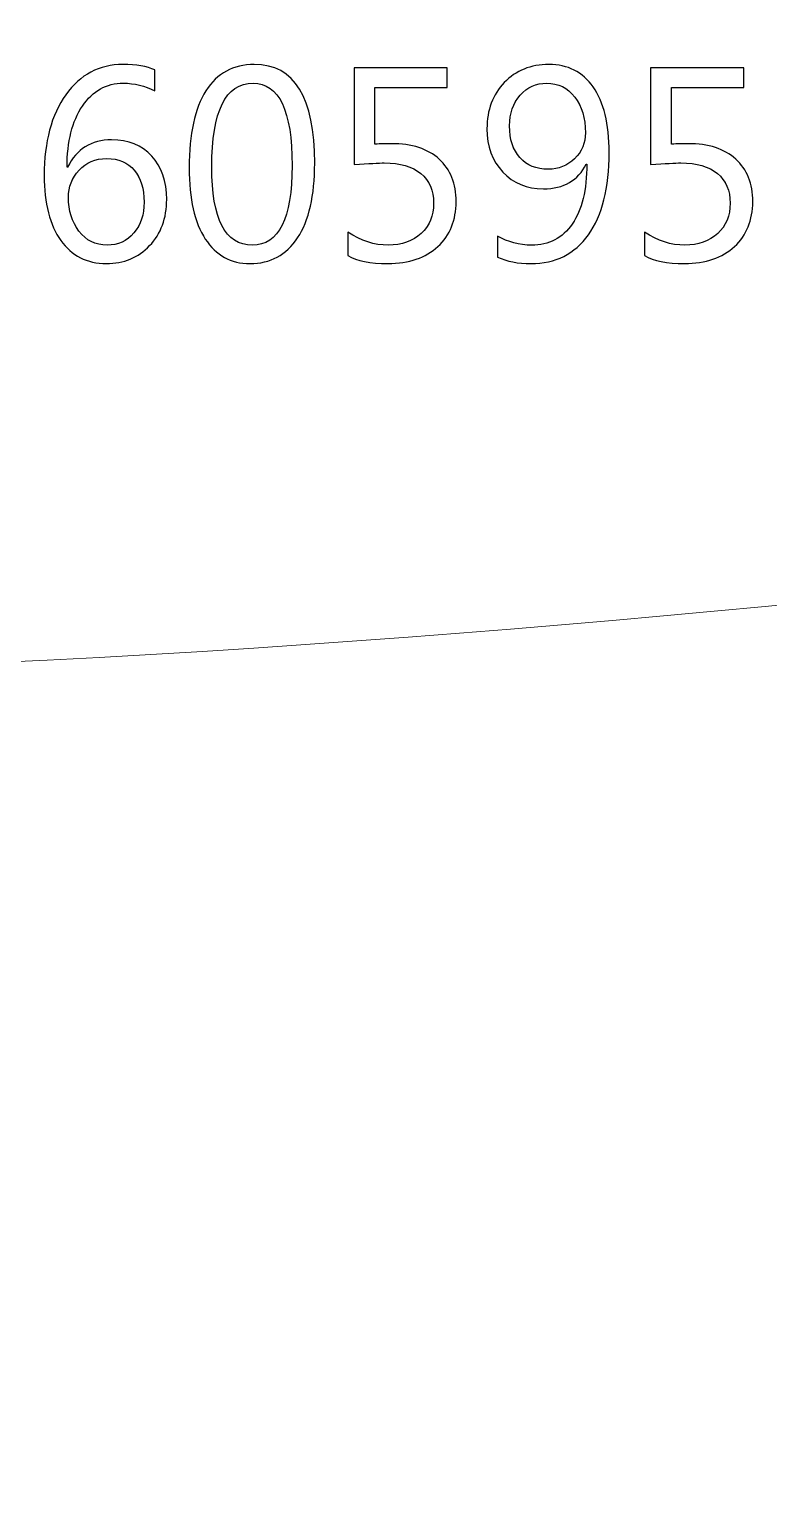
# Model space of a CAD drawing. Header units: centimetres. Extents: x -19.4 to 19.9, y -26.5 to 22.7.
# Drawn here: x 10.657 to 11.794, y -7.37 to -5.105 of the extents above; entities that cross this region are included whole.
import ezdxf

# ---------------------------------------------------------------- set-up
doc = ezdxf.new("R2010")
doc.units = ezdxf.units.CM
doc.header["$MEASUREMENT"] = 0
doc.layers.add('Camada 1', color=7, linetype='Continuous')

msp = doc.modelspace()

# ---------------------------------------------------------------- linework, layer by layer
at = {"layer": 'Camada 1', "color": 7, "lineweight": 9}
msp.add_open_spline([(7.19645, -11.39078), (7.17834, -11.4777), (7.15261, -11.53528), (7.10658, -11.64964), (7.10658, -11.64964), (7.00426, -11.94824), (6.9458, -12.1205), (7.2625, -12.23736), (7.2625, -12.23736), (7.42524, -12.2847), (7.56222, -12.33634), (7.67792, -12.39158), (7.67792, -12.39158), (8.25612, -12.63074), (8.28379, -13.49284), (8.06222, -14.07244), (8.06222, -14.07244), (7.90312, -14.33174), (8.12985, -14.64468), (8.34635, -14.5721), (8.34635, -14.5721), (8.34635, -14.5721), (10.51261, -13.85516), (10.51261, -13.85516), (10.51261, -13.85516), (10.45027, -13.62004), (10.3866, -13.39248), (10.30282, -13.1574), (10.30282, -13.1574), (10.30282, -13.1574), (9.75943, -13.37982), (9.75943, -13.37982), (9.75943, -13.37982), (9.75943, -13.37982), (9.65196, -13.0734), (9.65196, -13.0734), (9.65196, -13.0734), (9.65196, -13.0734), (10.19293, -12.83964), (10.19293, -12.83964), (10.19293, -12.83964), (10.07545, -12.58512), (9.97469, -12.34292), (9.8446, -12.10114), (9.8446, -12.10114), (9.8446, -12.10114), (9.28561, -12.41004), (9.28561, -12.41004), (9.28561, -12.41004), (9.28561, -12.41004), (9.11823, -12.13246), (9.11823, -12.13246), (9.11823, -12.13246), (9.11823, -12.13246), (9.67372, -11.81196), (9.67372, -11.81196), (9.67372, -11.81196), (9.54626, -11.59628), (9.42556, -11.4123), (9.2911, -11.21652), (9.2911, -11.21652), (9.2911, -11.21652), (8.7758, -11.55694), (8.7758, -11.55694), (8.7758, -11.55694), (8.7758, -11.55694), (8.59966, -11.28924), (8.59966, -11.28924), (8.59966, -11.28924), (8.59966, -11.28924), (9.08363, -10.9607), (9.08363, -10.9607), (9.08363, -10.9607), (8.93983, -10.76064), (8.80629, -10.5467), (8.67396, -10.342), (8.67396, -10.342), (8.67396, -10.342), (8.14573, -10.66632), (8.14573, -10.66632), (8.14573, -10.66632), (8.14573, -10.66632), (8.00262, -10.38486), (8.00262, -10.38486), (8.00262, -10.38486), (8.00262, -10.38486), (8.52443, -10.04256), (8.52443, -10.04256), (8.52443, -10.04256), (8.0212, -9.0515), (8.70751, -8.2985), (9.46802, -8.13704), (9.46802, -8.13704), (11.09261, -7.8101), (12.4897, -7.95706), (13.98482, -8.7694), (13.98482, -8.7694), (14.99996, -9.29474), (16.00137, -9.92246), (16.99467, -10.55402), (16.99467, -10.55402), (17.6037, -10.88394), (18.02344, -11.20762), (18.71948, -11.44536), (18.71948, -11.44536), (18.93572, -11.51192), (19.05844, -11.5514), (19.13972, -11.50868), (19.13972, -11.50868), (19.46327, -10.98524), (19.65925, -10.21248), (19.61815, -8.4746), (19.61815, -8.4746), (19.50839, -6.9784), (19.39746, -6.24118), (19.06685, -5.72082), (19.06685, -5.72082), (18.54663, -5.42754), (16.84974, -5.4812), (14.59497, -5.70444), (14.59497, -5.70444), (13.02089, -5.8212), (11.37442, -6.12376), (9.63661, -6.09544), (9.63661, -6.09544), (8.8524, -6.07016), (8.2565, -5.0562), (7.49029, -3.89738), (7.49029, -3.89738), (7.07465, -3.96578), (6.73533, -3.89846), (6.51279, -3.7086), (6.51279, -3.7086), (6.29751, -3.49826), (6.17681, -3.24938), (6.18123, -2.95512), (6.18123, -2.95512), (6.18213, -2.87114), (6.12349, -2.8403), (6.03036, -2.87408), (6.03036, -2.87408), (4.90413, -3.1053), (3.83605, -3.23604), (2.85293, -3.22862), (2.85293, -3.22862), (2.85293, -3.22862), (2.20467, -3.24034), (2.20467, -3.24034), (2.20467, -3.24034), (1.31001, -3.25706), (0.76008, -3.42442), (0.61744, -3.98142), (0.61744, -3.98142), (0.5844, -4.14354), (0.59169, -5.23704), (0.59013, -5.44748), (0.59013, -5.44748), (0.59013, -5.44748), (0.59369, -7.65022), (0.59369, -7.65022), (0.59369, -7.65022), (0.59369, -7.65022), (2.63687, -7.653), (2.63687, -7.653), (2.63687, -7.653), (2.63687, -7.653), (2.63373, -7.97834), (2.63373, -7.97834), (2.63373, -7.97834), (2.63373, -7.97834), (0.59327, -7.98396), (0.59327, -7.98396), (0.59327, -7.98396), (0.59327, -7.98396), (0.6027, -10.72576), (0.6027, -10.72576), (0.6027, -10.72576), (0.6027, -10.72576), (1.1918, -10.78494), (1.1918, -10.78494), (1.1918, -10.78494), (1.1918, -10.78494), (1.47828, -9.17798), (1.47828, -9.17798), (1.47828, -9.17798), (1.47828, -9.17798), (3.30648, -9.44822), (3.30648, -9.44822), (3.30648, -9.44822), (3.30648, -9.44822), (3.00578, -10.99664), (3.00578, -10.99664), (3.00578, -10.99664), (3.00578, -10.99664), (3.96695, -11.09554), (3.96695, -11.09554), (3.96695, -11.09554), (3.97141, -10.7116), (4.01579, -10.34626), (4.11147, -10.00816), (4.11147, -10.00816), (4.24042, -9.56108), (4.39908, -9.2238), (4.63538, -9.14708), (4.63538, -9.14708), (4.63538, -9.14708), (6.56322, -9.14732), (6.56322, -9.14732), (6.56322, -9.14732), (6.70063, -9.15452), (6.76234, -9.3749), (6.71689, -9.719), (6.71689, -9.719), (6.68061, -10.09176), (6.42141, -10.4), (6.28219, -10.7906), (6.28219, -10.7906), (6.19002, -11.04918), (6.21334, -11.09912), (6.41761, -11.09774), (6.41761, -11.09774), (6.41761, -11.09774), (7.05509, -11.09466), (7.05509, -11.09466), (7.05509, -11.09466), (7.14054, -11.12192), (7.21906, -11.23272), (7.19645, -11.39078)], degree=3, knots=[0, 0, 0, 0, 0.0172414, 0.0172414, 0.0172414, 0.0172414, 0.0344828, 0.0344828, 0.0344828, 0.0344828, 0.0517241, 0.0517241, 0.0517241, 0.0517241, 0.0689655, 0.0689655, 0.0689655, 0.0689655, 0.0862069, 0.0862069, 0.0862069, 0.0862069, 0.1034483, 0.1034483, 0.1034483, 0.1034483, 0.1206897, 0.1206897, 0.1206897, 0.1206897, 0.137931, 0.137931, 0.137931, 0.137931, 0.1551724, 0.1551724, 0.1551724, 0.1551724, 0.1724138, 0.1724138, 0.1724138, 0.1724138, 0.1896552, 0.1896552, 0.1896552, 0.1896552, 0.2068966, 0.2068966, 0.2068966, 0.2068966, 0.2241379, 0.2241379, 0.2241379, 0.2241379, 0.2413793, 0.2413793, 0.2413793, 0.2413793, 0.2586207, 0.2586207, 0.2586207, 0.2586207, 0.2758621, 0.2758621, 0.2758621, 0.2758621, 0.2931034, 0.2931034, 0.2931034, 0.2931034, 0.3103448, 0.3103448, 0.3103448, 0.3103448, 0.3275862, 0.3275862, 0.3275862, 0.3275862, 0.3448276, 0.3448276, 0.3448276, 0.3448276, 0.362069, 0.362069, 0.362069, 0.362069, 0.3793103, 0.3793103, 0.3793103, 0.3793103, 0.3965517, 0.3965517, 0.3965517, 0.3965517, 0.4137931, 0.4137931, 0.4137931, 0.4137931, 0.4310345, 0.4310345, 0.4310345, 0.4310345, 0.4482759, 0.4482759, 0.4482759, 0.4482759, 0.4655172, 0.4655172, 0.4655172, 0.4655172, 0.4827586, 0.4827586, 0.4827586, 0.4827586, 0.5, 0.5, 0.5, 0.5, 0.5172414, 0.5172414, 0.5172414, 0.5172414, 0.5344828, 0.5344828, 0.5344828, 0.5344828, 0.5517241, 0.5517241, 0.5517241, 0.5517241, 0.5689655, 0.5689655, 0.5689655, 0.5689655, 0.5862069, 0.5862069, 0.5862069, 0.5862069, 0.6034483, 0.6034483, 0.6034483, 0.6034483, 0.6206897, 0.6206897, 0.6206897, 0.6206897, 0.637931, 0.637931, 0.637931, 0.637931, 0.6551724, 0.6551724, 0.6551724, 0.6551724, 0.6724138, 0.6724138, 0.6724138, 0.6724138, 0.6896552, 0.6896552, 0.6896552, 0.6896552, 0.7068966, 0.7068966, 0.7068966, 0.7068966, 0.7241379, 0.7241379, 0.7241379, 0.7241379, 0.7413793, 0.7413793, 0.7413793, 0.7413793, 0.7586207, 0.7586207, 0.7586207, 0.7586207, 0.7758621, 0.7758621, 0.7758621, 0.7758621, 0.7931034, 0.7931034, 0.7931034, 0.7931034, 0.8103448, 0.8103448, 0.8103448, 0.8103448, 0.8275862, 0.8275862, 0.8275862, 0.8275862, 0.8448276, 0.8448276, 0.8448276, 0.8448276, 0.862069, 0.862069, 0.862069, 0.862069, 0.8793103, 0.8793103, 0.8793103, 0.8793103, 0.8965517, 0.8965517, 0.8965517, 0.8965517, 0.9137931, 0.9137931, 0.9137931, 0.9137931, 0.9310345, 0.9310345, 0.9310345, 0.9310345, 0.9482759, 0.9482759, 0.9482759, 0.9482759, 0.9655172, 0.9655172, 0.9655172, 0.9655172, 1, 1, 1, 1], dxfattribs=at)
at = {"layer": 'Camada 1', "color": 7}
for points, knots in [([(10.84989, -5.16765), (10.84989, -5.16765), (10.84989, -5.19975), (10.84989, -5.19975), (10.84989, -5.19975), (10.83458, -5.19192), (10.8185, -5.18797), (10.80156, -5.18797), (10.80156, -5.18797), (10.77531, -5.18797), (10.75429, -5.19968), (10.73848, -5.22311), (10.73848, -5.22311), (10.72275, -5.24653), (10.71485, -5.27793), (10.71485, -5.31723), (10.71485, -5.31723), (10.71485, -5.31723), (10.71569, -5.31723), (10.71569, -5.31723), (10.71569, -5.31723), (10.72945, -5.28922), (10.75203, -5.27518), (10.78343, -5.27518), (10.78343, -5.27518), (10.80932, -5.27518), (10.82985, -5.2835), (10.84517, -5.30008), (10.84517, -5.30008), (10.86048, -5.31673), (10.8681, -5.33896), (10.8681, -5.36683), (10.8681, -5.36683), (10.8681, -5.3959), (10.85935, -5.41968), (10.84185, -5.43809), (10.84185, -5.43809), (10.82435, -5.45651), (10.80213, -5.46568), (10.77517, -5.46568), (10.77517, -5.46568), (10.7454, -5.46568), (10.72204, -5.45383), (10.70511, -5.43012), (10.70511, -5.43012), (10.68818, -5.40641), (10.67971, -5.37311), (10.67971, -5.33021), (10.67971, -5.33021), (10.67971, -5.27821), (10.69079, -5.23672), (10.71294, -5.20575), (10.71294, -5.20575), (10.7351, -5.1747), (10.76438, -5.15918), (10.80072, -5.15918), (10.80072, -5.15918), (10.82139, -5.15918), (10.83776, -5.162), (10.84989, -5.16765)], [0, 0, 0, 0, 0.0625, 0.0625, 0.0625, 0.0625, 0.125, 0.125, 0.125, 0.125, 0.1875, 0.1875, 0.1875, 0.1875, 0.25, 0.25, 0.25, 0.25, 0.3125, 0.3125, 0.3125, 0.3125, 0.375, 0.375, 0.375, 0.375, 0.4375, 0.4375, 0.4375, 0.4375, 0.5, 0.5, 0.5, 0.5, 0.5625, 0.5625, 0.5625, 0.5625, 0.625, 0.625, 0.625, 0.625, 0.6875, 0.6875, 0.6875, 0.6875, 0.75, 0.75, 0.75, 0.75, 0.8125, 0.8125, 0.8125, 0.8125, 0.875, 0.875, 0.875, 0.875, 1, 1, 1, 1]), ([(10.99623, -5.46568), (10.96688, -5.46568), (10.94394, -5.45305), (10.92751, -5.42786), (10.92751, -5.42786), (10.91107, -5.4026), (10.90281, -5.36612), (10.90281, -5.31843), (10.90281, -5.31843), (10.90281, -5.266), (10.91142, -5.22642), (10.92856, -5.19954), (10.92856, -5.19954), (10.94571, -5.17266), (10.97047, -5.15918), (11.00286, -5.15918), (11.00286, -5.15918), (11.06488, -5.15918), (11.09585, -5.20984), (11.09585, -5.31116), (11.09585, -5.31116), (11.09585, -5.3614), (11.0871, -5.39964), (11.06961, -5.4261), (11.06961, -5.4261), (11.05211, -5.45249), (11.02763, -5.46568), (10.99623, -5.46568)], [0, 0, 0, 0, 0.125, 0.125, 0.125, 0.125, 0.25, 0.25, 0.25, 0.25, 0.375, 0.375, 0.375, 0.375, 0.5, 0.5, 0.5, 0.5, 0.625, 0.625, 0.625, 0.625, 0.75, 0.75, 0.75, 0.75, 1, 1, 1, 1]), ([(11.37695, -5.4558), (11.37695, -5.4558), (11.37695, -5.42328), (11.37695, -5.42328), (11.37695, -5.42328), (11.39346, -5.43266), (11.41096, -5.43732), (11.42944, -5.43732), (11.42944, -5.43732), (11.45626, -5.43732), (11.47721, -5.42645), (11.4921, -5.40479), (11.4921, -5.40479), (11.50706, -5.38313), (11.51454, -5.3523), (11.51454, -5.31243), (11.51454, -5.31243), (11.51425, -5.31257), (11.51397, -5.31257), (11.51369, -5.31243), (11.51369, -5.31243), (11.50106, -5.33783), (11.47898, -5.35053), (11.44765, -5.35053), (11.44765, -5.35053), (11.42225, -5.35053), (11.4015, -5.34192), (11.38521, -5.32471), (11.38521, -5.32471), (11.36898, -5.30749), (11.36086, -5.28527), (11.36086, -5.25817), (11.36086, -5.25817), (11.36086, -5.22924), (11.36975, -5.20547), (11.3876, -5.18698), (11.3876, -5.18698), (11.40546, -5.16842), (11.42825, -5.15918), (11.45612, -5.15918), (11.45612, -5.15918), (11.48526, -5.15918), (11.50804, -5.17075), (11.52434, -5.19383), (11.52434, -5.19383), (11.54064, -5.2169), (11.54883, -5.25055), (11.54883, -5.29465), (11.54883, -5.29465), (11.54883, -5.3494), (11.53824, -5.3916), (11.51701, -5.42123), (11.51701, -5.42123), (11.49584, -5.45086), (11.46635, -5.46568), (11.4286, -5.46568), (11.4286, -5.46568), (11.40877, -5.46568), (11.39156, -5.46236), (11.37695, -5.4558)], [0, 0, 0, 0, 0.0625, 0.0625, 0.0625, 0.0625, 0.125, 0.125, 0.125, 0.125, 0.1875, 0.1875, 0.1875, 0.1875, 0.25, 0.25, 0.25, 0.25, 0.3125, 0.3125, 0.3125, 0.3125, 0.375, 0.375, 0.375, 0.375, 0.4375, 0.4375, 0.4375, 0.4375, 0.5, 0.5, 0.5, 0.5, 0.5625, 0.5625, 0.5625, 0.5625, 0.625, 0.625, 0.625, 0.625, 0.6875, 0.6875, 0.6875, 0.6875, 0.75, 0.75, 0.75, 0.75, 0.8125, 0.8125, 0.8125, 0.8125, 0.875, 0.875, 0.875, 0.875, 1, 1, 1, 1]), ([(11.14708, -5.4534), (11.14708, -5.4534), (11.14708, -5.41742), (11.14708, -5.41742), (11.14708, -5.41742), (11.16733, -5.43068), (11.18793, -5.43732), (11.20888, -5.43732), (11.20888, -5.43732), (11.22984, -5.43732), (11.2467, -5.43139), (11.25954, -5.41954), (11.25954, -5.41954), (11.27232, -5.40775), (11.27874, -5.39202), (11.27874, -5.37247), (11.27874, -5.37247), (11.27874, -5.35307), (11.27217, -5.3379), (11.25912, -5.32704), (11.25912, -5.32704), (11.246, -5.31617), (11.2273, -5.31074), (11.20289, -5.31074), (11.20289, -5.31074), (11.19463, -5.31074), (11.17911, -5.31158), (11.15639, -5.31321), (11.15639, -5.31321), (11.15639, -5.31321), (11.15639, -5.16426), (11.15639, -5.16426), (11.15639, -5.16426), (11.15639, -5.16426), (11.2999, -5.16426), (11.2999, -5.16426), (11.2999, -5.16426), (11.2999, -5.16426), (11.2999, -5.19474), (11.2999, -5.19474), (11.2999, -5.19474), (11.2999, -5.19474), (11.18856, -5.19474), (11.18856, -5.19474), (11.18856, -5.19474), (11.18856, -5.19474), (11.18856, -5.28195), (11.18856, -5.28195), (11.18856, -5.28195), (11.19767, -5.28139), (11.20606, -5.2811), (11.21382, -5.2811), (11.21382, -5.2811), (11.2455, -5.2811), (11.27006, -5.28908), (11.28741, -5.30495), (11.28741, -5.30495), (11.30477, -5.32083), (11.31345, -5.34263), (11.31345, -5.37029), (11.31345, -5.37029), (11.31345, -5.39893), (11.30414, -5.42201), (11.28544, -5.43943), (11.28544, -5.43943), (11.26674, -5.45693), (11.24106, -5.46568), (11.20853, -5.46568), (11.20853, -5.46568), (11.18109, -5.46568), (11.16062, -5.46159), (11.14708, -5.4534)], [0, 0, 0, 0, 0.0526316, 0.0526316, 0.0526316, 0.0526316, 0.1052632, 0.1052632, 0.1052632, 0.1052632, 0.1578947, 0.1578947, 0.1578947, 0.1578947, 0.2105263, 0.2105263, 0.2105263, 0.2105263, 0.2631579, 0.2631579, 0.2631579, 0.2631579, 0.3157895, 0.3157895, 0.3157895, 0.3157895, 0.3684211, 0.3684211, 0.3684211, 0.3684211, 0.4210526, 0.4210526, 0.4210526, 0.4210526, 0.4736842, 0.4736842, 0.4736842, 0.4736842, 0.5263158, 0.5263158, 0.5263158, 0.5263158, 0.5789474, 0.5789474, 0.5789474, 0.5789474, 0.6315789, 0.6315789, 0.6315789, 0.6315789, 0.6842105, 0.6842105, 0.6842105, 0.6842105, 0.7368421, 0.7368421, 0.7368421, 0.7368421, 0.7894737, 0.7894737, 0.7894737, 0.7894737, 0.8421053, 0.8421053, 0.8421053, 0.8421053, 0.8947368, 0.8947368, 0.8947368, 0.8947368, 1, 1, 1, 1]), ([(11.60344, -5.4534), (11.60344, -5.4534), (11.60344, -5.41742), (11.60344, -5.41742), (11.60344, -5.41742), (11.62369, -5.43068), (11.64429, -5.43732), (11.66524, -5.43732), (11.66524, -5.43732), (11.6862, -5.43732), (11.70306, -5.43139), (11.7159, -5.41954), (11.7159, -5.41954), (11.72868, -5.40775), (11.7351, -5.39202), (11.7351, -5.37247), (11.7351, -5.37247), (11.7351, -5.35307), (11.72853, -5.3379), (11.71548, -5.32704), (11.71548, -5.32704), (11.70236, -5.31617), (11.68366, -5.31074), (11.65925, -5.31074), (11.65925, -5.31074), (11.65099, -5.31074), (11.63547, -5.31158), (11.61275, -5.31321), (11.61275, -5.31321), (11.61275, -5.31321), (11.61275, -5.16426), (11.61275, -5.16426), (11.61275, -5.16426), (11.61275, -5.16426), (11.75626, -5.16426), (11.75626, -5.16426), (11.75626, -5.16426), (11.75626, -5.16426), (11.75626, -5.19474), (11.75626, -5.19474), (11.75626, -5.19474), (11.75626, -5.19474), (11.64492, -5.19474), (11.64492, -5.19474), (11.64492, -5.19474), (11.64492, -5.19474), (11.64492, -5.28195), (11.64492, -5.28195), (11.64492, -5.28195), (11.65403, -5.28139), (11.66242, -5.2811), (11.67018, -5.2811), (11.67018, -5.2811), (11.70186, -5.2811), (11.72642, -5.28908), (11.74377, -5.30495), (11.74377, -5.30495), (11.76113, -5.32083), (11.76981, -5.34263), (11.76981, -5.37029), (11.76981, -5.37029), (11.76981, -5.39893), (11.7605, -5.42201), (11.7418, -5.43943), (11.7418, -5.43943), (11.7231, -5.45693), (11.69742, -5.46568), (11.66489, -5.46568), (11.66489, -5.46568), (11.63745, -5.46568), (11.61698, -5.46159), (11.60344, -5.4534)], [0, 0, 0, 0, 0.0526316, 0.0526316, 0.0526316, 0.0526316, 0.1052632, 0.1052632, 0.1052632, 0.1052632, 0.1578947, 0.1578947, 0.1578947, 0.1578947, 0.2105263, 0.2105263, 0.2105263, 0.2105263, 0.2631579, 0.2631579, 0.2631579, 0.2631579, 0.3157895, 0.3157895, 0.3157895, 0.3157895, 0.3684211, 0.3684211, 0.3684211, 0.3684211, 0.4210526, 0.4210526, 0.4210526, 0.4210526, 0.4736842, 0.4736842, 0.4736842, 0.4736842, 0.5263158, 0.5263158, 0.5263158, 0.5263158, 0.5789474, 0.5789474, 0.5789474, 0.5789474, 0.6315789, 0.6315789, 0.6315789, 0.6315789, 0.6842105, 0.6842105, 0.6842105, 0.6842105, 0.7368421, 0.7368421, 0.7368421, 0.7368421, 0.7894737, 0.7894737, 0.7894737, 0.7894737, 0.8421053, 0.8421053, 0.8421053, 0.8421053, 0.8947368, 0.8947368, 0.8947368, 0.8947368, 1, 1, 1, 1]), ([(11.00095, -5.18797), (10.95869, -5.18797), (10.93752, -5.23094), (10.93752, -5.31688), (10.93752, -5.31688), (10.93752, -5.39717), (10.95827, -5.43732), (10.99976, -5.43732), (10.99976, -5.43732), (11.04068, -5.43732), (11.06114, -5.39646), (11.06114, -5.31483), (11.06114, -5.31483), (11.06114, -5.23023), (11.0411, -5.18797), (11.00095, -5.18797)], [0, 0, 0, 0, 0.2, 0.2, 0.2, 0.2, 0.4, 0.4, 0.4, 0.4, 0.6, 0.6, 0.6, 0.6, 1, 1, 1, 1]), ([(11.45294, -5.18797), (11.43657, -5.18797), (11.42295, -5.19411), (11.41202, -5.20645), (11.41202, -5.20645), (11.40108, -5.2188), (11.39558, -5.23447), (11.39558, -5.25352), (11.39558, -5.25352), (11.39558, -5.27433), (11.40094, -5.2907), (11.41166, -5.30262), (11.41166, -5.30262), (11.42239, -5.31455), (11.43692, -5.32047), (11.45527, -5.32047), (11.45527, -5.32047), (11.47121, -5.32047), (11.48469, -5.31504), (11.49577, -5.30418), (11.49577, -5.30418), (11.50685, -5.29324), (11.51242, -5.27997), (11.51242, -5.26424), (11.51242, -5.26424), (11.51242, -5.2418), (11.50692, -5.22346), (11.49591, -5.20928), (11.49591, -5.20928), (11.4849, -5.1951), (11.47058, -5.18797), (11.45294, -5.18797)], [0, 0, 0, 0, 0.1111111, 0.1111111, 0.1111111, 0.1111111, 0.2222222, 0.2222222, 0.2222222, 0.2222222, 0.3333333, 0.3333333, 0.3333333, 0.3333333, 0.4444444, 0.4444444, 0.4444444, 0.4444444, 0.5555556, 0.5555556, 0.5555556, 0.5555556, 0.6666667, 0.6666667, 0.6666667, 0.6666667, 0.7777778, 0.7777778, 0.7777778, 0.7777778, 1, 1, 1, 1]), ([(10.77588, -5.30396), (10.75838, -5.30396), (10.7442, -5.30989), (10.73333, -5.32174), (10.73333, -5.32174), (10.7224, -5.33367), (10.71696, -5.34764), (10.71696, -5.3638), (10.71696, -5.3638), (10.71696, -5.38412), (10.7224, -5.4014), (10.73319, -5.4158), (10.73319, -5.4158), (10.74399, -5.43012), (10.75838, -5.43732), (10.7763, -5.43732), (10.7763, -5.43732), (10.79338, -5.43732), (10.80721, -5.43104), (10.81765, -5.41855), (10.81765, -5.41855), (10.82816, -5.40606), (10.83338, -5.39026), (10.83338, -5.37106), (10.83338, -5.37106), (10.83338, -5.35004), (10.82837, -5.33367), (10.81828, -5.32174), (10.81828, -5.32174), (10.80819, -5.30989), (10.79408, -5.30396), (10.77588, -5.30396)], [0, 0, 0, 0, 0.1111111, 0.1111111, 0.1111111, 0.1111111, 0.2222222, 0.2222222, 0.2222222, 0.2222222, 0.3333333, 0.3333333, 0.3333333, 0.3333333, 0.4444444, 0.4444444, 0.4444444, 0.4444444, 0.5555556, 0.5555556, 0.5555556, 0.5555556, 0.6666667, 0.6666667, 0.6666667, 0.6666667, 0.7777778, 0.7777778, 0.7777778, 0.7777778, 1, 1, 1, 1])]:
    msp.add_open_spline(points, degree=3, knots=knots, dxfattribs=at)
at = {"layer": 'Camada 1', "color": 250, "lineweight": 9}
for points, knots in [([(10.84989, -5.16765), (10.84989, -5.16765), (10.84989, -5.19975), (10.84989, -5.19975), (10.84989, -5.19975), (10.83458, -5.19192), (10.8185, -5.18797), (10.80156, -5.18797), (10.80156, -5.18797), (10.77531, -5.18797), (10.75429, -5.19968), (10.73848, -5.22311), (10.73848, -5.22311), (10.72275, -5.24653), (10.71485, -5.27793), (10.71485, -5.31723), (10.71485, -5.31723), (10.71485, -5.31723), (10.71569, -5.31723), (10.71569, -5.31723), (10.71569, -5.31723), (10.72945, -5.28922), (10.75203, -5.27518), (10.78343, -5.27518), (10.78343, -5.27518), (10.80932, -5.27518), (10.82985, -5.2835), (10.84517, -5.30008), (10.84517, -5.30008), (10.86048, -5.31673), (10.8681, -5.33896), (10.8681, -5.36683), (10.8681, -5.36683), (10.8681, -5.3959), (10.85935, -5.41968), (10.84185, -5.43809), (10.84185, -5.43809), (10.82435, -5.45651), (10.80213, -5.46568), (10.77517, -5.46568), (10.77517, -5.46568), (10.7454, -5.46568), (10.72204, -5.45383), (10.70511, -5.43012), (10.70511, -5.43012), (10.68818, -5.40641), (10.67971, -5.37311), (10.67971, -5.33021), (10.67971, -5.33021), (10.67971, -5.27821), (10.69079, -5.23672), (10.71294, -5.20575), (10.71294, -5.20575), (10.7351, -5.1747), (10.76438, -5.15918), (10.80072, -5.15918), (10.80072, -5.15918), (10.82139, -5.15918), (10.83776, -5.162), (10.84989, -5.16765)], [0, 0, 0, 0, 0.0625, 0.0625, 0.0625, 0.0625, 0.125, 0.125, 0.125, 0.125, 0.1875, 0.1875, 0.1875, 0.1875, 0.25, 0.25, 0.25, 0.25, 0.3125, 0.3125, 0.3125, 0.3125, 0.375, 0.375, 0.375, 0.375, 0.4375, 0.4375, 0.4375, 0.4375, 0.5, 0.5, 0.5, 0.5, 0.5625, 0.5625, 0.5625, 0.5625, 0.625, 0.625, 0.625, 0.625, 0.6875, 0.6875, 0.6875, 0.6875, 0.75, 0.75, 0.75, 0.75, 0.8125, 0.8125, 0.8125, 0.8125, 0.875, 0.875, 0.875, 0.875, 1, 1, 1, 1]), ([(10.99623, -5.46568), (10.96688, -5.46568), (10.94394, -5.45305), (10.92751, -5.42786), (10.92751, -5.42786), (10.91107, -5.4026), (10.90281, -5.36612), (10.90281, -5.31843), (10.90281, -5.31843), (10.90281, -5.266), (10.91142, -5.22642), (10.92856, -5.19954), (10.92856, -5.19954), (10.94571, -5.17266), (10.97047, -5.15918), (11.00286, -5.15918), (11.00286, -5.15918), (11.06488, -5.15918), (11.09585, -5.20984), (11.09585, -5.31116), (11.09585, -5.31116), (11.09585, -5.3614), (11.0871, -5.39964), (11.06961, -5.4261), (11.06961, -5.4261), (11.05211, -5.45249), (11.02763, -5.46568), (10.99623, -5.46568)], [0, 0, 0, 0, 0.125, 0.125, 0.125, 0.125, 0.25, 0.25, 0.25, 0.25, 0.375, 0.375, 0.375, 0.375, 0.5, 0.5, 0.5, 0.5, 0.625, 0.625, 0.625, 0.625, 0.75, 0.75, 0.75, 0.75, 1, 1, 1, 1]), ([(11.37695, -5.4558), (11.37695, -5.4558), (11.37695, -5.42328), (11.37695, -5.42328), (11.37695, -5.42328), (11.39346, -5.43266), (11.41096, -5.43732), (11.42944, -5.43732), (11.42944, -5.43732), (11.45626, -5.43732), (11.47721, -5.42645), (11.4921, -5.40479), (11.4921, -5.40479), (11.50706, -5.38313), (11.51454, -5.3523), (11.51454, -5.31243), (11.51454, -5.31243), (11.51425, -5.31257), (11.51397, -5.31257), (11.51369, -5.31243), (11.51369, -5.31243), (11.50106, -5.33783), (11.47898, -5.35053), (11.44765, -5.35053), (11.44765, -5.35053), (11.42225, -5.35053), (11.4015, -5.34192), (11.38521, -5.32471), (11.38521, -5.32471), (11.36898, -5.30749), (11.36086, -5.28527), (11.36086, -5.25817), (11.36086, -5.25817), (11.36086, -5.22924), (11.36975, -5.20547), (11.3876, -5.18698), (11.3876, -5.18698), (11.40546, -5.16842), (11.42825, -5.15918), (11.45612, -5.15918), (11.45612, -5.15918), (11.48526, -5.15918), (11.50804, -5.17075), (11.52434, -5.19383), (11.52434, -5.19383), (11.54064, -5.2169), (11.54883, -5.25055), (11.54883, -5.29465), (11.54883, -5.29465), (11.54883, -5.3494), (11.53824, -5.3916), (11.51701, -5.42123), (11.51701, -5.42123), (11.49584, -5.45086), (11.46635, -5.46568), (11.4286, -5.46568), (11.4286, -5.46568), (11.40877, -5.46568), (11.39156, -5.46236), (11.37695, -5.4558)], [0, 0, 0, 0, 0.0625, 0.0625, 0.0625, 0.0625, 0.125, 0.125, 0.125, 0.125, 0.1875, 0.1875, 0.1875, 0.1875, 0.25, 0.25, 0.25, 0.25, 0.3125, 0.3125, 0.3125, 0.3125, 0.375, 0.375, 0.375, 0.375, 0.4375, 0.4375, 0.4375, 0.4375, 0.5, 0.5, 0.5, 0.5, 0.5625, 0.5625, 0.5625, 0.5625, 0.625, 0.625, 0.625, 0.625, 0.6875, 0.6875, 0.6875, 0.6875, 0.75, 0.75, 0.75, 0.75, 0.8125, 0.8125, 0.8125, 0.8125, 0.875, 0.875, 0.875, 0.875, 1, 1, 1, 1]), ([(11.14708, -5.4534), (11.14708, -5.4534), (11.14708, -5.41742), (11.14708, -5.41742), (11.14708, -5.41742), (11.16733, -5.43068), (11.18793, -5.43732), (11.20888, -5.43732), (11.20888, -5.43732), (11.22984, -5.43732), (11.2467, -5.43139), (11.25954, -5.41954), (11.25954, -5.41954), (11.27232, -5.40775), (11.27874, -5.39202), (11.27874, -5.37247), (11.27874, -5.37247), (11.27874, -5.35307), (11.27217, -5.3379), (11.25912, -5.32704), (11.25912, -5.32704), (11.246, -5.31617), (11.2273, -5.31074), (11.20289, -5.31074), (11.20289, -5.31074), (11.19463, -5.31074), (11.17911, -5.31158), (11.15639, -5.31321), (11.15639, -5.31321), (11.15639, -5.31321), (11.15639, -5.16426), (11.15639, -5.16426), (11.15639, -5.16426), (11.15639, -5.16426), (11.2999, -5.16426), (11.2999, -5.16426), (11.2999, -5.16426), (11.2999, -5.16426), (11.2999, -5.19474), (11.2999, -5.19474), (11.2999, -5.19474), (11.2999, -5.19474), (11.18856, -5.19474), (11.18856, -5.19474), (11.18856, -5.19474), (11.18856, -5.19474), (11.18856, -5.28195), (11.18856, -5.28195), (11.18856, -5.28195), (11.19767, -5.28139), (11.20606, -5.2811), (11.21382, -5.2811), (11.21382, -5.2811), (11.2455, -5.2811), (11.27006, -5.28908), (11.28741, -5.30495), (11.28741, -5.30495), (11.30477, -5.32083), (11.31345, -5.34263), (11.31345, -5.37029), (11.31345, -5.37029), (11.31345, -5.39893), (11.30414, -5.42201), (11.28544, -5.43943), (11.28544, -5.43943), (11.26674, -5.45693), (11.24106, -5.46568), (11.20853, -5.46568), (11.20853, -5.46568), (11.18109, -5.46568), (11.16062, -5.46159), (11.14708, -5.4534)], [0, 0, 0, 0, 0.0526316, 0.0526316, 0.0526316, 0.0526316, 0.1052632, 0.1052632, 0.1052632, 0.1052632, 0.1578947, 0.1578947, 0.1578947, 0.1578947, 0.2105263, 0.2105263, 0.2105263, 0.2105263, 0.2631579, 0.2631579, 0.2631579, 0.2631579, 0.3157895, 0.3157895, 0.3157895, 0.3157895, 0.3684211, 0.3684211, 0.3684211, 0.3684211, 0.4210526, 0.4210526, 0.4210526, 0.4210526, 0.4736842, 0.4736842, 0.4736842, 0.4736842, 0.5263158, 0.5263158, 0.5263158, 0.5263158, 0.5789474, 0.5789474, 0.5789474, 0.5789474, 0.6315789, 0.6315789, 0.6315789, 0.6315789, 0.6842105, 0.6842105, 0.6842105, 0.6842105, 0.7368421, 0.7368421, 0.7368421, 0.7368421, 0.7894737, 0.7894737, 0.7894737, 0.7894737, 0.8421053, 0.8421053, 0.8421053, 0.8421053, 0.8947368, 0.8947368, 0.8947368, 0.8947368, 1, 1, 1, 1]), ([(11.60344, -5.4534), (11.60344, -5.4534), (11.60344, -5.41742), (11.60344, -5.41742), (11.60344, -5.41742), (11.62369, -5.43068), (11.64429, -5.43732), (11.66524, -5.43732), (11.66524, -5.43732), (11.6862, -5.43732), (11.70306, -5.43139), (11.7159, -5.41954), (11.7159, -5.41954), (11.72868, -5.40775), (11.7351, -5.39202), (11.7351, -5.37247), (11.7351, -5.37247), (11.7351, -5.35307), (11.72853, -5.3379), (11.71548, -5.32704), (11.71548, -5.32704), (11.70236, -5.31617), (11.68366, -5.31074), (11.65925, -5.31074), (11.65925, -5.31074), (11.65099, -5.31074), (11.63547, -5.31158), (11.61275, -5.31321), (11.61275, -5.31321), (11.61275, -5.31321), (11.61275, -5.16426), (11.61275, -5.16426), (11.61275, -5.16426), (11.61275, -5.16426), (11.75626, -5.16426), (11.75626, -5.16426), (11.75626, -5.16426), (11.75626, -5.16426), (11.75626, -5.19474), (11.75626, -5.19474), (11.75626, -5.19474), (11.75626, -5.19474), (11.64492, -5.19474), (11.64492, -5.19474), (11.64492, -5.19474), (11.64492, -5.19474), (11.64492, -5.28195), (11.64492, -5.28195), (11.64492, -5.28195), (11.65403, -5.28139), (11.66242, -5.2811), (11.67018, -5.2811), (11.67018, -5.2811), (11.70186, -5.2811), (11.72642, -5.28908), (11.74377, -5.30495), (11.74377, -5.30495), (11.76113, -5.32083), (11.76981, -5.34263), (11.76981, -5.37029), (11.76981, -5.37029), (11.76981, -5.39893), (11.7605, -5.42201), (11.7418, -5.43943), (11.7418, -5.43943), (11.7231, -5.45693), (11.69742, -5.46568), (11.66489, -5.46568), (11.66489, -5.46568), (11.63745, -5.46568), (11.61698, -5.46159), (11.60344, -5.4534)], [0, 0, 0, 0, 0.0526316, 0.0526316, 0.0526316, 0.0526316, 0.1052632, 0.1052632, 0.1052632, 0.1052632, 0.1578947, 0.1578947, 0.1578947, 0.1578947, 0.2105263, 0.2105263, 0.2105263, 0.2105263, 0.2631579, 0.2631579, 0.2631579, 0.2631579, 0.3157895, 0.3157895, 0.3157895, 0.3157895, 0.3684211, 0.3684211, 0.3684211, 0.3684211, 0.4210526, 0.4210526, 0.4210526, 0.4210526, 0.4736842, 0.4736842, 0.4736842, 0.4736842, 0.5263158, 0.5263158, 0.5263158, 0.5263158, 0.5789474, 0.5789474, 0.5789474, 0.5789474, 0.6315789, 0.6315789, 0.6315789, 0.6315789, 0.6842105, 0.6842105, 0.6842105, 0.6842105, 0.7368421, 0.7368421, 0.7368421, 0.7368421, 0.7894737, 0.7894737, 0.7894737, 0.7894737, 0.8421053, 0.8421053, 0.8421053, 0.8421053, 0.8947368, 0.8947368, 0.8947368, 0.8947368, 1, 1, 1, 1]), ([(11.00095, -5.18797), (10.95869, -5.18797), (10.93752, -5.23094), (10.93752, -5.31688), (10.93752, -5.31688), (10.93752, -5.39717), (10.95827, -5.43732), (10.99976, -5.43732), (10.99976, -5.43732), (11.04068, -5.43732), (11.06114, -5.39646), (11.06114, -5.31483), (11.06114, -5.31483), (11.06114, -5.23023), (11.0411, -5.18797), (11.00095, -5.18797)], [0, 0, 0, 0, 0.2, 0.2, 0.2, 0.2, 0.4, 0.4, 0.4, 0.4, 0.6, 0.6, 0.6, 0.6, 1, 1, 1, 1]), ([(11.45294, -5.18797), (11.43657, -5.18797), (11.42295, -5.19411), (11.41202, -5.20645), (11.41202, -5.20645), (11.40108, -5.2188), (11.39558, -5.23447), (11.39558, -5.25352), (11.39558, -5.25352), (11.39558, -5.27433), (11.40094, -5.2907), (11.41166, -5.30262), (11.41166, -5.30262), (11.42239, -5.31455), (11.43692, -5.32047), (11.45527, -5.32047), (11.45527, -5.32047), (11.47121, -5.32047), (11.48469, -5.31504), (11.49577, -5.30418), (11.49577, -5.30418), (11.50685, -5.29324), (11.51242, -5.27997), (11.51242, -5.26424), (11.51242, -5.26424), (11.51242, -5.2418), (11.50692, -5.22346), (11.49591, -5.20928), (11.49591, -5.20928), (11.4849, -5.1951), (11.47058, -5.18797), (11.45294, -5.18797)], [0, 0, 0, 0, 0.1111111, 0.1111111, 0.1111111, 0.1111111, 0.2222222, 0.2222222, 0.2222222, 0.2222222, 0.3333333, 0.3333333, 0.3333333, 0.3333333, 0.4444444, 0.4444444, 0.4444444, 0.4444444, 0.5555556, 0.5555556, 0.5555556, 0.5555556, 0.6666667, 0.6666667, 0.6666667, 0.6666667, 0.7777778, 0.7777778, 0.7777778, 0.7777778, 1, 1, 1, 1]), ([(10.77588, -5.30396), (10.75838, -5.30396), (10.7442, -5.30989), (10.73333, -5.32174), (10.73333, -5.32174), (10.7224, -5.33367), (10.71696, -5.34764), (10.71696, -5.3638), (10.71696, -5.3638), (10.71696, -5.38412), (10.7224, -5.4014), (10.73319, -5.4158), (10.73319, -5.4158), (10.74399, -5.43012), (10.75838, -5.43732), (10.7763, -5.43732), (10.7763, -5.43732), (10.79338, -5.43732), (10.80721, -5.43104), (10.81765, -5.41855), (10.81765, -5.41855), (10.82816, -5.40606), (10.83338, -5.39026), (10.83338, -5.37106), (10.83338, -5.37106), (10.83338, -5.35004), (10.82837, -5.33367), (10.81828, -5.32174), (10.81828, -5.32174), (10.80819, -5.30989), (10.79408, -5.30396), (10.77588, -5.30396)], [0, 0, 0, 0, 0.1111111, 0.1111111, 0.1111111, 0.1111111, 0.2222222, 0.2222222, 0.2222222, 0.2222222, 0.3333333, 0.3333333, 0.3333333, 0.3333333, 0.4444444, 0.4444444, 0.4444444, 0.4444444, 0.5555556, 0.5555556, 0.5555556, 0.5555556, 0.6666667, 0.6666667, 0.6666667, 0.6666667, 0.7777778, 0.7777778, 0.7777778, 0.7777778, 1, 1, 1, 1])]:
    msp.add_open_spline(points, degree=3, knots=knots, dxfattribs=at)

doc.saveas('drawing.dxf')
